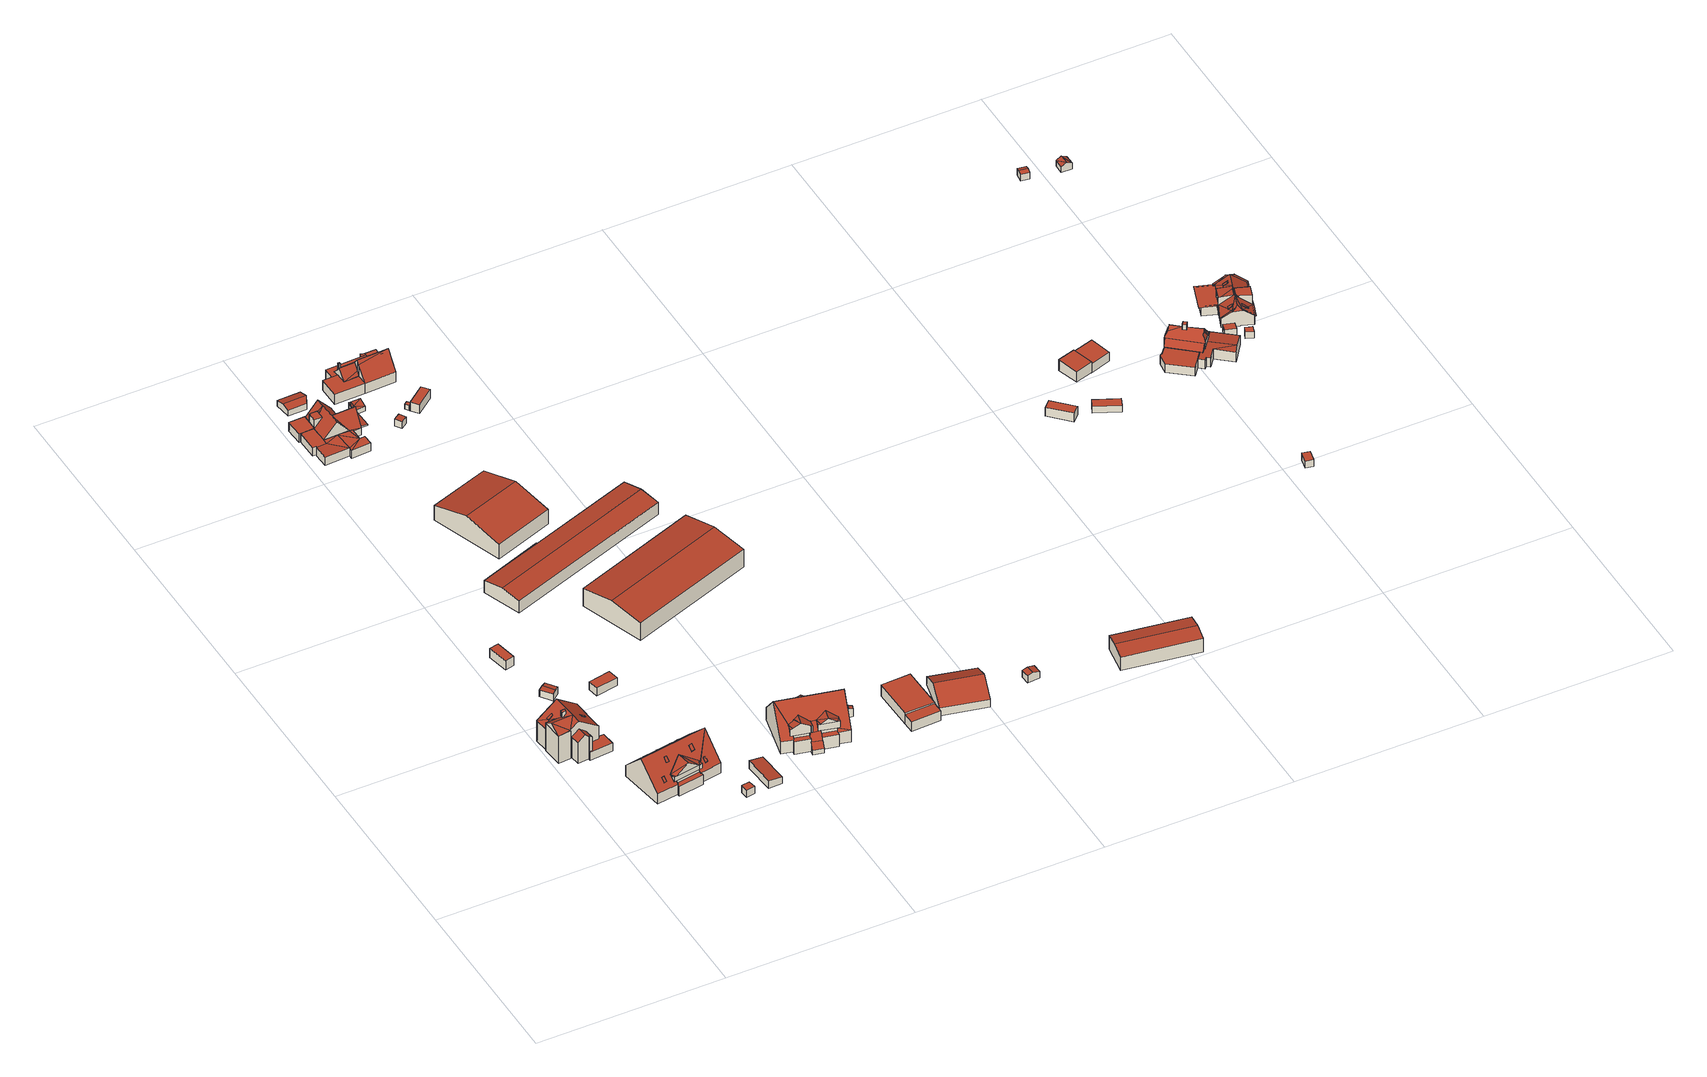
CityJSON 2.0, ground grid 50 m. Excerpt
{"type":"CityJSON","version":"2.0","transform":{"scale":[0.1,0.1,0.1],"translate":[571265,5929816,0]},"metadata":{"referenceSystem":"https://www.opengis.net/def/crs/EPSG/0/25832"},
"CityObjects":{
"building1":{"type":"Building","attributes":{"Grundfläche 2D":"115.539252","Grundhöhe NN":"1.546"},"children":["building1-1","building1-2","building1-3"],"geometry":[{"type":"Solid","lod":"3","boundaries":[[[[0,1,2,3,4,5,6,7]],[[7,8,2,1,0]],[[9,10,5,4,3,2,11]],[[12,13,14]],[[13,10,14]],[[15,5,13]],[[5,10,13]],[[15,16,17,18,19,20,6,5]],[[21,22,23,24,25,26]],[[27,21,26,28,29]],[[8,11,2]],[[9,14,10]],[[27,29,30,31]],[[22,21,27,31,32]],[[23,22,32,33]],[[24,23,33,34]],[[25,24,34,35]],[[7,6,20,36,37]],[[8,7,37,38]],[[11,8,38,39,9]],[[14,9,39,40]],[[12,14,40,41]],[[13,12,41,42]],[[28,26,25,35,43,18,17,16,15,13,42,30,29]],[[20,19,18,43,36]],[[32,31,30,42,41,40,39,38,37,36,43,35,34,33]]]],"semantics":{"surfaces":[{"type":"RoofSurface"},{"type":"WallSurface"},{"type":"GroundSurface"}],"values":[[0,0,0,0,0,0,0,0,0,0,1,1,1,1,1,1,1,1,1,1,1,1,1,1,1,2]]}}]},
"building1-1":{"type":"BuildingInstallation","parents":["building1"],"geometry":[{"type":"MultiSurface","lod":"3","boundaries":[[[44,45,46,47,48]],[[45,44,49]],[[47,46,50,51]],[[48,47,51,52]],[[53,49,44,48,52,0]],[[50,46,45,49,53,1]]],"semantics":{"surfaces":[{"type":"RoofSurface"},{"type":"WallSurface"}],"values":[0,0,1,1,1,1]}}]},
"building1-2":{"type":"BuildingInstallation","parents":["building1"],"geometry":[{"type":"MultiSurface","lod":"3","boundaries":[[[54,55,56,57,58,59]],[[60,57,56,55,61,3]],[[62,59,58,57,60,4]],[[54,59,62,63]],[[55,54,63,61]]],"semantics":{"surfaces":[{"type":"RoofSurface"},{"type":"WallSurface"}],"values":[0,1,1,1,1]}}]},
"building1-3":{"type":"BuildingInstallation","parents":["building1"],"geometry":[{"type":"MultiSurface","lod":"3","boundaries":[[[64,65,66,67]],[[66,65,68,69]],[[67,66,69,70]],[[64,67,70,71]],[[65,64,71,68]]],"semantics":{"surfaces":[{"type":"RoofSurface"},{"type":"WallSurface"}],"values":[0,1,1,1,1]}}]},
"building2":{"type":"Building","attributes":{"Grundfläche 2D":"18.364004","Grundhöhe NN":"1.469"},"geometry":[{"type":"Solid","lod":"3","boundaries":[[[[72,73,74,75,76,77,78,79,80]],[[74,73,81,43]],[[75,74,43,35]],[[76,75,35,34]],[[77,76,34,33]],[[78,77,33,32]],[[79,78,32,82]],[[80,79,82,83]],[[72,80,83,84]],[[73,72,84,81]],[[81,84,83,82,32,33,34,35,43]]]],"semantics":{"surfaces":[{"type":"RoofSurface"},{"type":"WallSurface"},{"type":"GroundSurface"}],"values":[[0,1,1,1,1,1,1,1,1,1,2]]}}]},
"building3":{"type":"Building","attributes":{"Grundfläche 2D":"9.549554","Grundhöhe NN":"1.867"},"geometry":[{"type":"Solid","lod":"3","boundaries":[[[[85,86,87,88]],[[89,85,88,90]],[[90,88,87,91,92]],[[89,90,92,93]],[[86,85,89,93,94]],[[87,86,94,91]],[[92,91,94,93]]]],"semantics":{"surfaces":[{"type":"RoofSurface"},{"type":"WallSurface"},{"type":"GroundSurface"}],"values":[[0,0,1,1,1,1,2]]}}]},
"building4":{"type":"Building","attributes":{"Grundfläche 2D":"14.581725","Grundhöhe NN":"1.845"},"geometry":[{"type":"Solid","lod":"3","boundaries":[[[[95,96,97,98]],[[99,100,98,97]],[[100,101,95,98]],[[101,102,96,95]],[[102,99,97,96]],[[102,101,100,99]]]],"semantics":{"surfaces":[{"type":"RoofSurface"},{"type":"WallSurface"},{"type":"GroundSurface"}],"values":[[0,1,1,1,1,2]]}}]},
"building5":{"type":"Building","attributes":{"Grundfläche 2D":"237.957508","Grundhöhe NN":"1.272"},"children":["building5-1","building5-2","building5-3","building5-4","building5-5","building5-6","building5-7","building5-8","building5-9","building5-10"],"geometry":[{"type":"Solid","lod":"3","boundaries":[[[[103,104,105]],[[106,107,103]],[[103,107,104]],[[108,109,106]],[[109,107,106]],[[105,104,110,111,112,113]],[[114,115,116,117]],[[118,119,106,120,105,121,114,117,122,123,124]],[[125,118,124]],[[121,126,114]],[[127,114,126,128,129,130,131,132,133]],[[134,135,136,137,138,139,140,141,142]],[[104,107,109]],[[103,105,120]],[[103,120,106]],[[108,106,119]],[[108,119,118,130,104,109]],[[130,129,128,111,110,104]],[[128,126,112,111]],[[113,112,126,121]],[[121,105,113]],[[116,115,143,144]],[[122,117,116,144,145]],[[123,122,145,146,140,124]],[[124,140,139,125]],[[125,139,138,118]],[[118,138,137,130]],[[130,137,136,131]],[[147,127,133,132,131,136,135,148]],[[143,115,114,127,147]],[[141,140,146,149]],[[150,134,142,141,149,151]],[[135,134,150,148]],[[149,146,145,144,143,147,148,150,151]]]],"semantics":{"surfaces":[{"type":"RoofSurface"},{"type":"WallSurface"},{"type":"GroundSurface"}],"values":[[0,0,0,0,0,0,0,0,0,0,0,0,1,1,1,1,1,1,1,1,1,1,1,1,1,1,1,1,1,1,1,1,1,2]]}}]},
"building5-1":{"type":"BuildingInstallation","parents":["building5"],"geometry":[{"type":"MultiSurface","lod":"3","boundaries":[[[152,153,154,155]],[[153,152,156,157]],[[155,154,158,159]],[[152,155,159,156]],[[154,153,157,158]]],"semantics":{"surfaces":[{"type":"RoofSurface"},{"type":"WallSurface"}],"values":[0,1,1,1,1]}}]},
"building5-2":{"type":"BuildingInstallation","parents":["building5"],"geometry":[{"type":"MultiSurface","lod":"3","boundaries":[[[160,161,162,163,164,165]],[[166,167,162,161,160]],[[168,169,165,164,163]],[[169,166,160,165]],[[167,168,163,162]]],"semantics":{"surfaces":[{"type":"RoofSurface"},{"type":"WallSurface"}],"values":[0,1,1,1,1]}}]},
"building5-3":{"type":"BuildingInstallation","parents":["building5"],"geometry":[{"type":"MultiSurface","lod":"3","boundaries":[[[170,171,172,173,174,175]],[[172,171,176]],[[177,175,174,173,178,179]],[[170,175,177,180]],[[171,170,180,181]],[[176,171,181,171]],[[178,173,172,176,171,182]]],"semantics":{"surfaces":[{"type":"RoofSurface"},{"type":"WallSurface"}],"values":[0,0,1,1,1,1,1]}}]},
"building5-4":{"type":"BuildingInstallation","parents":["building5"],"geometry":[{"type":"MultiSurface","lod":"3","boundaries":[[[183,184,185,186]],[[186,185,187,188]],[[183,186,188,189]],[[184,183,189,190]],[[185,184,190,187]]],"semantics":{"surfaces":[{"type":"RoofSurface"},{"type":"WallSurface"}],"values":[0,1,1,1,1]}}]},
"building5-5":{"type":"BuildingInstallation","parents":["building5"],"geometry":[{"type":"MultiSurface","lod":"3","boundaries":[[[191,192,193,194]],[[194,193,195,196]],[[191,194,196,197]],[[192,191,197,198]],[[193,192,198,195]]],"semantics":{"surfaces":[{"type":"RoofSurface"},{"type":"WallSurface"}],"values":[0,1,1,1,1]}}]},
"building5-6":{"type":"BuildingInstallation","parents":["building5"],"geometry":[{"type":"MultiSurface","lod":"3","boundaries":[[[199,200,201,202]],[[199,202,203,204]],[[202,201,205,203]],[[200,199,204,206]],[[201,200,206,205]]],"semantics":{"surfaces":[{"type":"RoofSurface"},{"type":"WallSurface"}],"values":[0,1,1,1,1]}}]},
"building5-7":{"type":"BuildingInstallation","parents":["building5"],"geometry":[{"type":"MultiSurface","lod":"3","boundaries":[[[207,208,209,210]],[[210,209,211,212]],[[207,210,212,213]],[[208,207,213,214]],[[209,208,214,211]]],"semantics":{"surfaces":[{"type":"RoofSurface"},{"type":"WallSurface"}],"values":[0,1,1,1,1]}}]},
"building5-8":{"type":"BuildingInstallation","parents":["building5"],"geometry":[{"type":"MultiSurface","lod":"3","boundaries":[[[215,216,217,218]],[[216,215,219,220]],[[218,217,221,222]],[[215,218,222,219]],[[217,216,220,221]]],"semantics":{"surfaces":[{"type":"RoofSurface"},{"type":"WallSurface"}],"values":[0,1,1,1,1]}}]},
"building5-9":{"type":"BuildingInstallation","parents":["building5"],"geometry":[{"type":"MultiSurface","lod":"3","boundaries":[[[223,224,225,226]],[[226,225,227,228]],[[223,226,228,229]],[[224,223,229,230]],[[225,224,230,227]]],"semantics":{"surfaces":[{"type":"RoofSurface"},{"type":"WallSurface"}],"values":[0,1,1,1,1]}}]},
"building5-10":{"type":"BuildingInstallation","parents":["building5"],"geometry":[{"type":"MultiSurface","lod":"3","boundaries":[[[231,232,233,234,235,236]],[[233,232,237,234]],[[234,238,234,233]],[[238,239,235,234]],[[239,240,236,235]],[[240,237,232,231,236]]],"semantics":{"surfaces":[{"type":"RoofSurface"},{"type":"WallSurface"}],"values":[0,1,1,1,1,1]}}]},
"building6":{"type":"Building","attributes":{"Grundfläche 2D":"4.832749","Grundhöhe NN":"1.518"},"geometry":[{"type":"Solid","lod":"3","boundaries":[[[[241,242,243,244]],[[245,246,244,243]],[[246,247,241,244]],[[247,248,242,241]],[[248,245,243,242]],[[248,247,246,245]]]],"semantics":{"surfaces":[{"type":"RoofSurface"},{"type":"WallSurface"},{"type":"GroundSurface"}],"values":[[0,1,1,1,1,2]]}}]},
"building7":{"type":"Building","attributes":{"Grundfläche 2D":"17.770337","Grundhöhe NN":"1.721"},"geometry":[{"type":"Solid","lod":"3","boundaries":[[[[249,250,251,252]],[[253,254,252,251]],[[254,255,249,252]],[[255,256,250,249]],[[256,253,251,250]],[[256,255,254,253]]]],"semantics":{"surfaces":[{"type":"RoofSurface"},{"type":"WallSurface"},{"type":"GroundSurface"}],"values":[[0,1,1,1,1,2]]}}]},
"building8":{"type":"Building","attributes":{"Grundfläche 2D":"31.387226","Grundhöhe NN":"1.456"},"geometry":[{"type":"Solid","lod":"3","boundaries":[[[[257,258,259,260]],[[261,262,260,259]],[[262,263,257,260]],[[263,264,258,257]],[[264,261,259,258]],[[264,263,262,261]]]],"semantics":{"surfaces":[{"type":"RoofSurface"},{"type":"WallSurface"},{"type":"GroundSurface"}],"values":[[0,1,1,1,1,2]]}}]},
"building9":{"type":"Building","attributes":{"Grundfläche 2D":"80.067555","Grundhöhe NN":"1.173"},"geometry":[{"type":"Solid","lod":"3","boundaries":[[[[265,266,267,268]],[[269,270,266]],[[270,267,266]],[[271,272,270]],[[272,273,270]],[[273,267,270]],[[272,274,275,273]],[[276,267,273]],[[276,277,278,267]],[[279,280,281,274,272,271,282]],[[283,266,265,268,284,285]],[[269,266,283,286]],[[271,270,269,286,287]],[[275,274,288,289]],[[273,275,289,290]],[[276,273,290,291]],[[277,276,291,292]],[[278,277,292,293]],[[267,278,293,294]],[[268,267,294,284]],[[271,272,271,287,295,282]],[[279,282,295,296]],[[280,279,296,297]],[[281,280,297,298]],[[281,298,288,274]],[[286,283,285,284,294,293,292,291,290,289,288,298,297,296,295,287]]]],"semantics":{"surfaces":[{"type":"RoofSurface"},{"type":"WallSurface"},{"type":"GroundSurface"}],"values":[[0,0,0,0,0,0,0,0,0,0,1,1,1,1,1,1,1,1,1,1,1,1,1,1,1,2]]}}]},
"building10":{"type":"Building","attributes":{"Grundfläche 2D":"99.636776","Grundhöhe NN":"1.221"},"children":["building10-1","building10-2"],"geometry":[{"type":"Solid","lod":"3","boundaries":[[[[299,300,301,302,303]],[[269,303,304]],[[305,306,302,301,307]],[[308,309,302,306,305]],[[309,308,271,304,303,302]],[[282,271,308]],[[310,311,269]],[[269,311,312,303]],[[313,314,299,312]],[[299,303,312]],[[315,316,317,318,319,320,321,322]],[[307,301,300,323,324]],[[271,282,295,287]],[[269,304,271,287,286]],[[310,269,286,283]],[[311,310,283,325]],[[314,313,312,311,325,326,327]],[[299,314,327,328]],[[300,299,328,323]],[[319,307,324,329,320]],[[321,320,329,330]],[[322,321,330,331]],[[315,322,331,295,282,316]],[[316,282,308,317]],[[318,317,308,305]],[[318,305,307,319]],[[331,330,329,324,323,328,327,326,325,283,286,287,295]]]],"semantics":{"surfaces":[{"type":"RoofSurface"},{"type":"WallSurface"},{"type":"GroundSurface"}],"values":[[0,0,0,0,0,0,0,0,0,0,0,1,1,1,1,1,1,1,1,1,1,1,1,1,1,1,2]]}}]},
"building10-1":{"type":"BuildingInstallation","parents":["building10"],"geometry":[{"type":"MultiSurface","lod":"3","boundaries":[[[332,333,334,306,335]],[[336,334,333,317,308]],[[306,335,306,334,336,309]],[[305,318,332,335]],[[333,332,318,305,308,317]]],"semantics":{"surfaces":[{"type":"RoofSurface"},{"type":"WallSurface"}],"values":[0,1,1,1,1]}}]},
"building10-2":{"type":"BuildingInstallation","parents":["building10"],"geometry":[{"type":"MultiSurface","lod":"3","boundaries":[[[337,338,339,340,341]],[[341,340,342,343]],[[337,341,343,344]],[[338,337,344,345]],[[340,339,338,345,342]],[[343,342,345,344]]],"semantics":{"surfaces":[{"type":"RoofSurface"},{"type":"WallSurface"},{"type":"OuterCeilingSurface"}],"values":[0,1,1,1,1,2]}}]},
"building11":{"type":"Building","attributes":{"Grundfläche 2D":"25.477534","Grundhöhe NN":"1.237"},"geometry":[{"type":"Solid","lod":"3","boundaries":[[[[346,347,348,349]],[[350,346,349,351]],[[349,348,352,353]],[[351,349,353,354]],[[350,351,354,355]],[[347,346,350,355,356]],[[348,347,356,352]],[[354,353,352,356,355]]]],"semantics":{"surfaces":[{"type":"RoofSurface"},{"type":"WallSurface"},{"type":"GroundSurface"}],"values":[[0,0,1,1,1,1,1,2]]}}]},
"building12":{"type":"Building","attributes":{"Grundfläche 2D":"347.294775","Grundhöhe NN":"1.758"},"geometry":[{"type":"Solid","lod":"3","boundaries":[[[[357,358,359,360]],[[361,358,357,362]],[[360,359,363,364]],[[362,357,360,364,365]],[[361,362,365,366]],[[363,359,358,361,366]],[[365,364,363,366]]]],"semantics":{"surfaces":[{"type":"RoofSurface"},{"type":"WallSurface"},{"type":"GroundSurface"}],"values":[[0,0,1,1,1,1,2]]}}]},
"building13":{"type":"Building","attributes":{"Grundfläche 2D":"234.987467","Grundhöhe NN":"0.964"},"children":["building13-1","building13-2","building13-3","building13-4","building13-5"],"geometry":[{"type":"Solid","lod":"3","boundaries":[[[[367,368,369]],[[370,371,368,367,372]],[[373,374,370,375,376,377,378,379]],[[370,374,380,381]],[[381,371,370]],[[382,383,384,385,386]],[[385,387,386]],[[388,389,387]],[[386,387,389]],[[390,382,391]],[[382,386,391]],[[392,393,394,395,396,397,398]],[[393,399,400,394]],[[394,400,396,395]],[[401,402,403,404,368,392,405,406,407]],[[381,380,374,373,387,385,384,383,408,409,410,411,393,392,368,371]],[[373,379,387]],[[412,413,414,387,379,415,416]],[[417,418,419,420,421,422,412,416]],[[418,423,419]],[[424,425,421,420]],[[410,426,427,428,411]],[[400,429,430,396]],[[430,431,397,396]],[[432,397,431]],[[433,419,434,435,436,401,407,437]],[[438,439,422,440,441,427]],[[391,386,389]],[[404,369,368]],[[372,367,369,404,403,423,418,376,375,370]],[[418,417,377,376]],[[417,416,378,377]],[[379,378,416,415]],[[388,387,414,413]],[[388,413,412,410,409,390,391,389]],[[383,382,390,409,408]],[[405,392,398,442,443]],[[397,432,444,445]],[[407,406,405,443,446]],[[436,435,403,402,401]],[[403,435,434,423]],[[434,419,423]],[[420,447,448,424]],[[425,424,448,449]],[[425,449,450,421]],[[439,412,422]],[[412,439,438,410]],[[410,438,426]],[[438,427,426]],[[411,428,427,451,452]],[[399,393,411,452,453]],[[400,399,453,454]],[[429,400,454,455]],[[432,431,430,429,455,444]],[[398,397,445,442]],[[420,419,433]],[[437,407,446,456]],[[437,456,447,420,433]],[[421,440,422]],[[440,421,450,457,441]],[[427,441,457,451]],[[451,457,450,449,448,447,456,446,443,442,445,444,455,454,453,452]]]],"semantics":{"surfaces":[{"type":"RoofSurface"},{"type":"WallSurface"},{"type":"GroundSurface"}],"values":[[0,0,0,0,0,0,0,0,0,0,0,0,0,0,0,0,0,0,0,0,0,0,0,0,0,0,0,1,1,1,1,1,1,1,1,1,1,1,1,1,1,1,1,1,1,1,1,1,1,1,1,1,1,1,1,1,1,1,1,1,1,2]]}}]},
"building13-1":{"type":"BuildingInstallation","parents":["building13"],"geometry":[{"type":"MultiSurface","lod":"3","boundaries":[[[458,459,460,461,462]],[[463,464,460,459]],[[464,465,461,460]],[[465,466,462,461]],[[459,458,462,466,467,463]]],"semantics":{"surfaces":[{"type":"RoofSurface"},{"type":"WallSurface"}],"values":[0,1,1,1,1]}}]},
"building13-2":{"type":"BuildingInstallation","parents":["building13"],"geometry":[{"type":"MultiSurface","lod":"3","boundaries":[[[468,469,470,471]],[[471,470,472,473]],[[468,471,473,474]],[[469,468,474,475]],[[470,469,475,472]]],"semantics":{"surfaces":[{"type":"RoofSurface"},{"type":"WallSurface"}],"values":[0,1,1,1,1]}}]},
"building13-3":{"type":"BuildingInstallation","parents":["building13"],"geometry":[{"type":"MultiSurface","lod":"3","boundaries":[[[476,477,478,479,480]],[[477,476,481]],[[482,483,479,478]],[[483,484,480,479]],[[484,395,485,481,476,480]],[[478,477,481,485,394,482]]],"semantics":{"surfaces":[{"type":"RoofSurface"},{"type":"WallSurface"}],"values":[0,0,1,1,1,1]}}]},
"building13-4":{"type":"BuildingInstallation","parents":["building13"],"geometry":[{"type":"MultiSurface","lod":"3","boundaries":[[[486,487,488,489]],[[489,488,490,491]],[[486,489,491,492]],[[487,486,492,493]],[[488,487,493,490]]],"semantics":{"surfaces":[{"type":"RoofSurface"},{"type":"WallSurface"}],"values":[0,1,1,1,1]}}]},
"building13-5":{"type":"BuildingInstallation","parents":["building13"],"geometry":[{"type":"MultiSurface","lod":"3","boundaries":[[[494,495,496,497]],[[495,494,498,499]],[[497,496,500,501]],[[494,497,501,498]],[[496,495,499,500]]],"semantics":{"surfaces":[{"type":"RoofSurface"},{"type":"WallSurface"}],"values":[0,1,1,1,1]}}]},
"building14":{"type":"Building","attributes":{"Grundfläche 2D":"0.859763","Grundhöhe NN":"1.323"},"geometry":[{"type":"Solid","lod":"3","boundaries":[[[[502,503,504]],[[505,502,504]],[[506,507,504,503]],[[507,508,505,504]],[[508,509,502,505]],[[509,506,503,502]],[[508,507,506,509]]]],"semantics":{"surfaces":[{"type":"RoofSurface"},{"type":"WallSurface"},{"type":"GroundSurface"}],"values":[[0,0,1,1,1,1,2]]}}]},
"building15":{"type":"Building","attributes":{"Grundfläche 2D":"520.741707","Grundhöhe NN":"1.710"},"geometry":[{"type":"Solid","lod":"3","boundaries":[[[[510,511,512]],[[513,514,515,511,510]],[[516,514,513,517]],[[511,515,518,519]],[[512,511,519,520]],[[510,512,520,521]],[[517,513,510,521,522]],[[516,517,522,523]],[[518,515,514,516,523]],[[522,521,520,519,518,523]]]],"semantics":{"surfaces":[{"type":"RoofSurface"},{"type":"WallSurface"},{"type":"GroundSurface"}],"values":[[0,0,0,1,1,1,1,1,1,2]]}}]},
"building16":{"type":"Building","attributes":{"Grundfläche 2D":"6.488832","Grundhöhe NN":"1.221"},"geometry":[{"type":"Solid","lod":"3","boundaries":[[[[503,524,504]],[[525,524,503]],[[525,503,526]],[[526,503,504,527,528]],[[525,526,528,529]],[[524,525,529,530]],[[504,524,530,527]],[[528,527,530,529]]]],"semantics":{"surfaces":[{"type":"RoofSurface"},{"type":"WallSurface"},{"type":"GroundSurface"}],"values":[[0,0,0,1,1,1,1,2]]}}]},
"building17":{"type":"Building","attributes":{"Grundfläche 2D":"3.986367","Grundhöhe NN":"1.066"},"geometry":[{"type":"Solid","lod":"3","boundaries":[[[[531,532,533,534]],[[535,536,534,533]],[[536,537,531,534]],[[537,538,532,531]],[[538,535,533,532]],[[538,537,536,535]]]],"semantics":{"surfaces":[{"type":"RoofSurface"},{"type":"WallSurface"},{"type":"GroundSurface"}],"values":[[0,1,1,1,1,2]]}}]},
"building18":{"type":"Building","attributes":{"Grundfläche 2D":"2.868084","Grundhöhe NN":"0.964"},"geometry":[{"type":"Solid","lod":"3","boundaries":[[[[539,540,541,542]],[[543,540,539,544]],[[542,541,545,546]],[[544,539,542,546,547]],[[543,544,547,548]],[[545,541,540,543,548]],[[546,545,548,547]]]],"semantics":{"surfaces":[{"type":"RoofSurface"},{"type":"WallSurface"},{"type":"GroundSurface"}],"values":[[0,0,1,1,1,1,2]]}}]},
"building19":{"type":"Building","attributes":{"Grundfläche 2D":"649.363689","Grundhöhe NN":"1.702"},"geometry":[{"type":"Solid","lod":"3","boundaries":[[[[549,550,551,552]],[[553,550,549,554]],[[552,551,555,556]],[[554,549,552,556,557]],[[553,554,557,558]],[[555,551,550,553,558]],[[557,556,555,558]]]],"semantics":{"surfaces":[{"type":"RoofSurface"},{"type":"WallSurface"},{"type":"GroundSurface"}],"values":[[0,0,1,1,1,1,2]]}}]},
"building20":{"type":"Building","attributes":{"Grundfläche 2D":"140.770037","Grundhöhe NN":"1.112"},"children":["building20-1"],"geometry":[{"type":"Solid","lod":"3","boundaries":[[[[559,560,561]],[[562,563,559,564,565,566,567,568,569]],[[563,570,560,559]],[[567,571,572,568]],[[571,573,572]],[[574,562,575,576]],[[569,575,562]],[[576,577,578,579,580,581,582,583]],[[584,585,586,587,588,589]],[[590,591,592,593]],[[594,595,590,593,596]],[[572,569,568]],[[575,569,572,573]],[[581,580,579,578,571,567,566,565,564,559,561,586,585]],[[571,578,577,573]],[[573,577,576,575]],[[574,576,597,598]],[[599,594,570,563,562,574,598,600]],[[587,586,561,560,570,594,596]],[[601,582,581,585,584,602]],[[583,582,601,603]],[[576,583,603,597]],[[587,596,593,588]],[[604,589,588,593,592,605]],[[584,589,604,602]],[[591,590,606,607]],[[592,591,607,605]],[[595,594,599,608]],[[590,595,608,606]],[[605,607,606,608,599,600,598,597,603,601,602,604]]]],"semantics":{"surfaces":[{"type":"RoofSurface"},{"type":"WallSurface"},{"type":"GroundSurface"}],"values":[[0,0,0,0,0,0,0,0,0,0,0,1,1,1,1,1,1,1,1,1,1,1,1,1,1,1,1,1,1,2]]}}]},
"building20-1":{"type":"BuildingInstallation","parents":["building20"],"geometry":[{"type":"MultiSurface","lod":"3","boundaries":[[[609,610,611,612]],[[564,565,566,610,609]],[[566,613,611,610]],[[612,611,613,614]],[[614,564,609,612]]],"semantics":{"surfaces":[{"type":"RoofSurface"},{"type":"WallSurface"}],"values":[0,1,1,1,1]}}]},
"building21":{"type":"Building","attributes":{"Grundfläche 2D":"1.103162","Grundhöhe NN":"1.159"},"geometry":[{"type":"Solid","lod":"3","boundaries":[[[[615,616,617,618]],[[619,620,618,617]],[[620,621,615,618]],[[621,622,616,615]],[[622,619,617,616]],[[622,621,620,619]]]],"semantics":{"surfaces":[{"type":"RoofSurface"},{"type":"WallSurface"},{"type":"GroundSurface"}],"values":[[0,1,1,1,1,2]]}}]},
"building22":{"type":"Building","attributes":{"Grundfläche 2D":"14.733880","Grundhöhe NN":"1.189"},"geometry":[{"type":"Solid","lod":"3","boundaries":[[[[623,624,625,626]],[[627,628,626,625]],[[628,629,623,626]],[[629,630,624,623]],[[630,627,625,624]],[[630,629,628,627]]]],"semantics":{"surfaces":[{"type":"RoofSurface"},{"type":"WallSurface"},{"type":"GroundSurface"}],"values":[[0,1,1,1,1,2]]}}]},
"building23":{"type":"Building","attributes":{"Grundfläche 2D":"113.498863","Grundhöhe NN":"0.797"},"geometry":[{"type":"Solid","lod":"3","boundaries":[[[[631,632,633,634]],[[635,636,637,638]],[[631,634,639,640]],[[632,631,640,641]],[[633,632,641,642]],[[638,637,643,644]],[[638,644,639,634,635]],[[635,634,633,636]],[[636,633,642,643,637]],[[642,641,640,639,644,643]]]],"semantics":{"surfaces":[{"type":"RoofSurface"},{"type":"WallSurface"},{"type":"GroundSurface"}],"values":[[0,0,1,1,1,1,1,1,1,2]]}}]},
"building24":{"type":"Building","attributes":{"Grundfläche 2D":"142.416086","Grundhöhe NN":"0.797"},"geometry":[{"type":"Solid","lod":"3","boundaries":[[[[645,646,647,648]],[[649,645,648,650]],[[650,648,647,651,652]],[[649,650,652,653]],[[646,645,649,653,654]],[[647,646,654,651]],[[652,651,654,653]]]],"semantics":{"surfaces":[{"type":"RoofSurface"},{"type":"WallSurface"},{"type":"GroundSurface"}],"values":[[0,0,1,1,1,1,2]]}}]},
"building25":{"type":"Building","attributes":{"Grundfläche 2D":"7.965812","Grundhöhe NN":"0.968"},"geometry":[{"type":"Solid","lod":"3","boundaries":[[[[655,656,657,658]],[[659,655,658,660]],[[660,658,657,661,662]],[[659,660,662,663]],[[656,655,659,663,664]],[[657,656,664,661]],[[662,661,664,663]]]],"semantics":{"surfaces":[{"type":"RoofSurface"},{"type":"WallSurface"},{"type":"GroundSurface"}],"values":[[0,0,1,1,1,1,2]]}}]},
"building26":{"type":"Building","attributes":{"Grundfläche 2D":"166.358380","Grundhöhe NN":"0.990"},"geometry":[{"type":"Solid","lod":"3","boundaries":[[[[665,666,667,668]],[[669,666,665,670]],[[668,667,671,672]],[[670,665,668,672,673]],[[669,670,673,674]],[[671,667,666,669,674]],[[672,671,674,673]]]],"semantics":{"surfaces":[{"type":"RoofSurface"},{"type":"WallSurface"},{"type":"GroundSurface"}],"values":[[0,0,1,1,1,1,2]]}}]},
"building27":{"type":"Building","attributes":{"Grundfläche 2D":"17.871592","Grundhöhe NN":"1.678"},"geometry":[{"type":"Solid","lod":"3","boundaries":[[[[675,676,677,678]],[[679,680,678,677]],[[680,681,675,678]],[[681,682,676,675]],[[682,679,677,676]],[[682,681,680,679]]]],"semantics":{"surfaces":[{"type":"RoofSurface"},{"type":"WallSurface"},{"type":"GroundSurface"}],"values":[[0,1,1,1,1,2]]}}]},
"building28":{"type":"Building","attributes":{"Grundfläche 2D":"17.226456","Grundhöhe NN":"1.432"},"geometry":[{"type":"Solid","lod":"3","boundaries":[[[[683,684,685,686]],[[687,688,686,685]],[[688,689,683,686]],[[689,690,684,683]],[[690,687,685,684]],[[690,689,688,687]]]],"semantics":{"surfaces":[{"type":"RoofSurface"},{"type":"WallSurface"},{"type":"GroundSurface"}],"values":[[0,1,1,1,1,2]]}}]},
"building29":{"type":"Building","attributes":{"Grundfläche 2D":"29.354498","Grundhöhe NN":"1.539"},"geometry":[{"type":"Solid","lod":"3","boundaries":[[[[691,692,693,694]],[[695,696,694,693]],[[696,697,691,694]],[[697,698,692,691]],[[698,695,693,692]],[[698,697,696,695]]]],"semantics":{"surfaces":[{"type":"RoofSurface"},{"type":"WallSurface"},{"type":"GroundSurface"}],"values":[[0,1,1,1,1,2]]}}]},
"building30":{"type":"Building","attributes":{"Grundfläche 2D":"34.353123","Grundhöhe NN":"1.433"},"geometry":[{"type":"Solid","lod":"3","boundaries":[[[[699,700,701,702]],[[703,704,702,701]],[[704,705,699,702]],[[705,706,700,699]],[[706,703,701,700]],[[706,705,704,703]]]],"semantics":{"surfaces":[{"type":"RoofSurface"},{"type":"WallSurface"},{"type":"GroundSurface"}],"values":[[0,1,1,1,1,2]]}}]},
"building31":{"type":"Building","attributes":{"Grundfläche 2D":"6.315792","Grundhöhe NN":"1.156"},"geometry":[{"type":"Solid","lod":"3","boundaries":[[[[707,708,709,710]],[[711,712,710,709]],[[712,713,707,710]],[[713,714,708,707]],[[714,711,709,708]],[[714,713,712,711]]]],"semantics":{"surfaces":[{"type":"RoofSurface"},{"type":"WallSurface"},{"type":"GroundSurface"}],"values":[[0,1,1,1,1,2]]}}]},
"building32":{"type":"Building","attributes":{"Grundfläche 2D":"116.112830","Grundhöhe NN":"1.436"},"children":["building32-1"],"geometry":[{"type":"Solid","lod":"3","boundaries":[[[[715,716,717,718]],[[715,718,719,720]],[[715,721,722]],[[715,720,721]],[[723,718,717]],[[724,720,719,718,725,726,727]],[[720,728,721]],[[729,726,725]],[[730,731,729]],[[726,729,731,732]],[[733,734,735,736,737]],[[738,728,720,724,731,730,735,734,739]],[[724,727,731]],[[739,740,741,738]],[[722,721,740]],[[721,741,740]],[[742,743,744,745,746,747,748]],[[732,727,726]],[[731,727,732]],[[741,728,738]],[[721,728,741]],[[716,715,749,750]],[[723,717,716,750,751]],[[718,723,751,752]],[[725,718,752,753]],[[754,730,729,725,753,755]],[[735,730,754,756]],[[736,735,756,757]],[[758,759,733,737,736,757,744,743]],[[734,733,759,760]],[[739,734,760,761]],[[722,740,739,761,762]],[[715,722,762,749]],[[745,744,757,763]],[[746,745,763,764]],[[747,746,764,765]],[[748,747,765,766]],[[742,748,766,767]],[[743,742,767,758]],[[755,753,752,751,750,749,762,761,760,759,758,767,766,765,764,763,757,756,754]]]],"semantics":{"surfaces":[{"type":"RoofSurface"},{"type":"WallSurface"},{"type":"GroundSurface"}],"values":[[0,0,0,0,0,0,0,0,0,0,0,0,0,0,0,0,0,1,1,1,1,1,1,1,1,1,1,1,1,1,1,1,1,1,1,1,1,1,1,2]]}}]},
"building32-1":{"type":"BuildingInstallation","parents":["building32"],"geometry":[{"type":"MultiSurface","lod":"3","boundaries":[[[768,769,770,771,772,773]],[[774,719,724,775,776,771,770,769,768]],[[776,777,772,771]],[[772,777,720,778,773]],[[778,774,768,773]]],"semantics":{"surfaces":[{"type":"RoofSurface"},{"type":"WallSurface"}],"values":[0,1,1,1,1]}}]},
"building33":{"type":"Building","attributes":{"Grundfläche 2D":"55.016357","Grundhöhe NN":"1.331"},"geometry":[{"type":"Solid","lod":"3","boundaries":[[[[779,780,781,782,783,784,785,786,787]],[[788,789,790,791,792,784,783,793,794,733,737]],[[795,784,792]],[[780,779,796,797]],[[781,780,797,798]],[[782,781,798,799]],[[793,783,782,799,800]],[[794,793,800,801]],[[733,794,801,802]],[[737,733,802,803]],[[788,737,803,804]],[[789,788,804,805]],[[790,789,805,806]],[[791,790,806,807]],[[792,791,807,808]],[[795,792,808,809]],[[785,784,795,809,810]],[[787,786,785,810,811]],[[779,787,811,796]],[[799,798,797,796,811,810,809,808,807,806,805,804,803,802,801,800]]]],"semantics":{"surfaces":[{"type":"RoofSurface"},{"type":"WallSurface"},{"type":"GroundSurface"}],"values":[[0,0,0,1,1,1,1,1,1,1,1,1,1,1,1,1,1,1,1,2]]}}]},
"building34":{"type":"Building","attributes":{"Grundfläche 2D":"5.801605","Grundhöhe NN":"1.315"},"geometry":[{"type":"Solid","lod":"3","boundaries":[[[[812,813,814,815]],[[816,817,815,814]],[[817,818,812,815]],[[818,819,813,812]],[[819,816,814,813]],[[819,818,817,816]]]],"semantics":{"surfaces":[{"type":"RoofSurface"},{"type":"WallSurface"},{"type":"GroundSurface"}],"values":[[0,1,1,1,1,2]]}}]},
"building35":{"type":"Building","attributes":{"Grundfläche 2D":"3.487359","Grundhöhe NN":"1.315"},"geometry":[{"type":"Solid","lod":"3","boundaries":[[[[820,821,822,823]],[[824,825,823,822]],[[825,826,820,823]],[[826,827,821,820]],[[827,824,822,821]],[[827,826,825,824]]]],"semantics":{"surfaces":[{"type":"RoofSurface"},{"type":"WallSurface"},{"type":"GroundSurface"}],"values":[[0,1,1,1,1,2]]}}]},
"building36":{"type":"Building","attributes":{"Grundfläche 2D":"5.382058","Grundhöhe NN":"0.693"},"geometry":[{"type":"Solid","lod":"3","boundaries":[[[[828,829,830,831]],[[832,828,831,833]],[[833,831,830,834,835]],[[832,833,835,836]],[[829,828,832,836,837]],[[830,829,837,834]],[[835,834,837,836]]]],"semantics":{"surfaces":[{"type":"RoofSurface"},{"type":"WallSurface"},{"type":"GroundSurface"}],"values":[[0,0,1,1,1,1,2]]}}]},
"building37":{"type":"Building","attributes":{"Grundfläche 2D":"119.916186","Grundhöhe NN":"1.315"},"children":["building37-1","building37-2","building37-3","building37-4"],"geometry":[{"type":"Solid","lod":"3","boundaries":[[[[838,839,840]],[[841,839,838,842,843,844,845,846,847]],[[848,849,850,851,852,853,854,855]],[[855,856,857]],[[857,848,855]],[[858,859,860]],[[861,862,863,864,858,860,865]],[[859,866,867,860]],[[868,869,870,865,871,872]],[[873,840,874,864,863,862,861,865,870,869]],[[872,871,875,876,868]],[[869,868,876,875,877,878]],[[879,880,881,882,877,883,884]],[[885,886,887,888,889,890,873,869,878,877,882,881,880,879,884,891,892]],[[893,894,895,896,897,890,889,898,899,900,891,884,901,902,903]],[[896,895,894,904,895]],[[895,904,905,906,896]],[[907,908,897,896,906,905,909,910]],[[910,909,911,912]],[[913,914,915,916,910,912,911]],[[897,908,907,910,917,843]],[[842,838,890]],[[897,843,842,890]],[[890,838,840,873]],[[918,919,920,916,921,922,923,924,925,926,927,928]],[[874,840,839,841,847,858,864]],[[845,844,843,917,929]],[[930,859,858,847,846,845,929]],[[899,898,853,852]],[[888,887,856,855,854,853,898,889]],[[887,886,857,856]],[[886,885,848,857]],[[848,885,892,891,850,849]],[[899,852,851,850,891,900]],[[931,864,932,933,934,935,936]],[[937,938,939,940,941,882,878,942,876,872,870,861,931,936,943]],[[944,945,946,947,948,949,950,951,892,879,941,940,952]],[[953,947,946,954]],[[955,956,957,958,959,960,914,961,912,962,963,964,906,895,953,954,965]],[[920,910,916]],[[917,910,920,919]],[[917,919,918,929]],[[929,918,928,930]],[[934,930,966,935]],[[928,966,930]],[[921,916,915,914]],[[921,914,960,967,968]],[[969,968,967,970]],[[928,969,970,966]],[[944,952,940,939,938,937,943,936,935,966,970,967,960,959,958,957,956,955,965,954,946,945]],[[860,867,931,861,865]],[[872,871,865,870]],[[861,870,865]],[[871,872,876,875]],[[877,875,876,942,878]],[[883,877,882,941,879,884]],[[878,882,877]],[[891,884,879,892]],[[902,901,884,891,892,951,950,949,948,947,953,895,894,893,903]],[[895,904,894]],[[904,895,906,905]],[[911,909,905,906,964,963]],[[963,962,911]],[[912,911,962]],[[911,912,961,914,913]],[[934,933,932,859,930]],[[867,866,859]],[[867,859,864]],[[932,864,859]],[[931,867,864]],[[969,928,927,926,925,924,923,922,921,968]]]],"semantics":{"surfaces":[{"type":"RoofSurface"},{"type":"WallSurface"},{"type":"GroundSurface"}],"values":[[0,0,0,0,0,0,0,0,0,0,0,0,0,0,0,0,0,0,0,0,0,0,0,0,0,1,1,1,1,1,1,1,1,1,1,1,1,1,1,1,1,1,1,1,1,1,1,1,1,2,0,0,0,0,0,0,0,0,0,0,0,0,0,0,0,0,0,0,0,0,0]]}}]},
"building37-1":{"type":"BuildingInstallation","parents":["building37"],"geometry":[{"type":"MultiSurface","lod":"3","boundaries":[[[971,972,973,974]],[[975,973,972]],[[974,973,976,977]],[[976,973,975,862]],[[977,978,971,974]],[[971,978,863,972]],[[863,862,975,972]]],"semantics":{"surfaces":[{"type":"RoofSurface"},{"type":"WallSurface"}],"values":[0,0,1,1,1,1,1]}}]},
"building37-2":{"type":"BuildingInstallation","parents":["building37"],"geometry":[{"type":"MultiSurface","lod":"3","boundaries":[[[979,980,981,982,983,984]],[[983,982,985,986]],[[984,983,986,987]],[[988,980,979,984,987,907]],[[985,982,981,980,988,908]]],"semantics":{"surfaces":[{"type":"RoofSurface"},{"type":"WallSurface"}],"values":[0,1,1,1,1]}}]},
"building37-3":{"type":"BuildingInstallation","parents":["building37"],"geometry":[{"type":"MultiSurface","lod":"3","boundaries":[[[989,990,991,992]],[[990,989,993]],[[990,993,994,880]],[[991,990,880,995]],[[992,991,995,996]],[[994,993,989,992,996,881]]],"semantics":{"surfaces":[{"type":"RoofSurface"},{"type":"WallSurface"}],"values":[0,0,1,1,1,1]}}]},
"building37-4":{"type":"BuildingInstallation","parents":["building37"],"geometry":[{"type":"MultiSurface","lod":"3","boundaries":[[[997,998,999,1000,1001,1002]],[[1003,1004,997,1002]],[[1002,1001,1000,1005,1003]],[[1006,1005,1000,999]],[[1004,1007,1006,999,998,997]]],"semantics":{"surfaces":[{"type":"RoofSurface"},{"type":"WallSurface"}],"values":[0,1,1,1,1]}}]},
"building38":{"type":"Building","attributes":{"Grundfläche 2D":"7.500468","Grundhöhe NN":"1.000"},"geometry":[{"type":"Solid","lod":"3","boundaries":[[[[1008,1009,1010]],[[1011,1010,1012]],[[1008,1010,1011]],[[1011,1012,1013]],[[1012,1010,1009,1014,1015]],[[1013,1012,1015,1016]],[[1008,1011,1013,1016,1017]],[[1009,1008,1017,1014]],[[1015,1014,1017,1016]]]],"semantics":{"surfaces":[{"type":"RoofSurface"},{"type":"WallSurface"},{"type":"GroundSurface"}],"values":[[0,0,0,0,1,1,1,1,2]]}}]}
},
"vertices":[
[23,428,89],[26,424,91],[38,411,99],[47,403,105],[48,401,105],[66,385,117],[60,453,117],[5,448,78],[9,409,78],[7,408,99],[9,381,117],[9,409,99],[45,355,99],[45,357,99],[12,352,99],[68,359,117],[69,359,116],[88,361,102],[123,364,77],[122,370,77],[115,458,77],[71,333,93],[81,334,85],[82,334,85],[91,334,78],[88,361,78],[69,359,93],[52,331,78],[68,359,93],[49,357,78],[49,357,15],[52,331,15],[81,334,15],[82,334,15],[91,334,15],[88,361,15],[115,458,15],[5,448,15],[9,409,15],[7,408,15],[12,352,15],[45,355,15],[45,357,15],[123,364,15],
[23,428,90],[26,424,92],[35,425,99],[35,432,99],[22,431,90],[23,424,90],[35,425,98],[35,432,98],[22,431,89],[23,424,89],
[57,409,121],[47,408,121],[47,403,121],[47,401,121],[48,401,121],[57,402,121],[47,401,105],[47,408,105],[57,402,112],[57,409,112],
[105,401,89],[93,400,97],[94,393,97],[105,394,89],[93,400,96],[94,393,96],[105,394,88],[105,401,88],
[140,371,39],[122,370,39],[123,364,39],[88,361,39],[91,334,39],[82,334,39],[81,334,39],[82,328,39],[144,334,39],[122,370,15],[82,328,15],[144,334,15],[140,371,15],
[114,561,42],[125,570,40],[105,597,40],[94,589,42],[103,553,40],[82,581,40],[105,597,19],[82,581,19],[103,553,19],[125,570,19],
[58,704,45],[82,709,45],[71,766,45],[46,761,45],[71,766,18],[46,761,18],[58,704,18],[82,709,18],
[234,175,88],[272,144,64],[279,159,64],[196,145,64],[240,138,87],[199,132,64],[206,133,64],[274,144,64],[281,145,64],[279,153,64],[279,154,64],[322,210,108],[312,272,44],[130,243,44],[139,181,108],[206,133,50],[199,132,50],[234,175,87],[279,154,59],[149,118,44],[200,126,44],[206,127,44],[207,127,44],[279,153,59],[331,148,44],[281,145,50],[274,144,50],[272,144,50],[273,138,44],[275,138,44],[282,139,44],[276,131,42],[275,138,42],[273,138,42],[272,144,42],[206,133,42],[207,127,42],[206,127,42],[207,120,42],[208,120,42],[312,272,13],[130,243,13],[149,118,13],[206,127,13],[331,148,13],[275,138,13],[207,120,13],[276,131,13],[208,120,13],
[170,210,85],[162,208,85],[164,198,96],[172,199,96],[170,210,84],[162,208,84],[164,198,95],[172,199,95],
[175,240,56],[176,235,61],[177,229,67],[185,230,67],[184,234,63],[182,241,56],[175,240,55],[177,229,66],[185,230,66],[182,241,55],
[182,135,57],[180,144,66],[179,144,67],[173,143,66],[174,134,57],[174,133,57],[180,144,67],[174,133,56],[173,143,65],[174,134,56],[182,135,56],[180,144,65],[179,144,66],
[267,254,56],[269,243,67],[277,245,67],[274,256,56],[277,245,66],[274,256,55],[267,254,55],[269,243,66],
[290,218,96],[288,229,85],[280,228,84],[282,217,96],[280,228,83],[282,217,95],[290,218,95],[288,229,84],
[243,250,56],[246,239,67],[253,241,67],[251,252,56],[251,252,55],[243,250,55],[253,241,66],[246,239,66],
[205,167,85],[203,177,95],[196,175,95],[197,166,85],[196,175,94],[197,166,84],[205,167,84],[203,177,94],
[275,188,95],[266,186,94],[268,175,83],[277,177,84],[275,188,94],[266,186,93],[268,175,82],[277,177,83],
[213,246,56],[215,235,67],[223,236,67],[221,247,56],[223,236,66],[221,247,55],[213,246,55],[215,235,66],
[295,163,66],[291,162,66],[293,152,57],[293,152,56],[300,154,57],[298,163,66],[291,162,65],[293,152,55],[300,154,56],[298,163,65],
[342,40,37],[365,43,37],[362,64,37],[340,61,37],[362,64,15],[340,61,15],[342,40,15],[365,43,15],
[202,523,41],[262,533,41],[256,562,41],[197,551,41],[256,562,17],[197,551,17],[202,523,17],[262,533,17],
[433,131,34],[396,129,39],[402,44,39],[439,46,34],[402,44,15],[439,46,15],[433,131,15],[396,129,15],
[131,1609,38],[126,1609,38],[135,1575,37],[134,1609,38],[126,1611,38],[94,1610,38],[58,1608,38],[58,1594,38],[99,1557,36],[31,1593,38],[32,1553,36],[99,1547,36],[150,1550,36],[149,1576,37],[21,1654,38],[22,1596,38],[31,1596,38],[56,1655,38],[126,1609,12],[134,1609,12],[131,1609,12],[126,1611,12],[58,1608,12],[31,1593,12],[32,1553,12],[99,1557,12],[99,1547,12],[150,1550,12],[149,1576,12],[135,1575,12],[56,1655,12],[21,1654,12],[22,1596,12],[31,1596,12],
[127,1666,38],[126,1702,38],[91,1701,78],[92,1678,78],[93,1636,78],[94,1610,78],[57,1680,38],[79,1679,64],[57,1700,38],[57,1655,38],[79,1670,64],[126,1609,34],[157,1610,34],[157,1638,78],[156,1664,42],[156,1666,38],[21,1654,39],[56,1655,39],[57,1655,39],[57,1680,39],[57,1700,39],[57,1702,39],[15,1701,39],[17,1654,39],[126,1702,12],[57,1700,12],[157,1610,12],[156,1664,12],[156,1666,12],[127,1666,12],[57,1702,12],[15,1701,12],[17,1654,12],
[57,1680,64],[57,1655,64],[79,1655,64],[79,1680,64],[79,1655,63],
[176,1664,33],[156,1664,36],[157,1638,36],[157,1614,36],[177,1614,33],[157,1614,31],[177,1614,31],[176,1664,31],[156,1664,31],
[36,1769,36],[39,1749,30],[88,1751,30],[97,1771,36],[33,1793,30],[94,1794,30],[88,1751,12],[97,1771,12],[94,1794,12],[33,1793,12],[39,1749,12],
[356,1215,89],[197,1159,89],[231,1062,62],[390,1119,62],[162,1256,62],[322,1312,62],[231,1062,18],[390,1119,18],[322,1312,18],[162,1256,18],
[518,144,76],[517,163,74],[513,145,74],[539,139,88],[533,166,81],[520,144,77],[568,151,74],[546,169,88],[558,135,77],[561,134,75],[562,134,75],[565,133,74],[569,151,74],[543,168,86],[533,166,82],[633,130,74],[634,136,74],[633,136,74],[611,154,88],[604,125,88],[583,148,74],[579,131,74],[585,129,74],[630,119,74],[624,120,74],[501,208,118],[668,170,118],[643,193,98],[637,199,94],[596,238,62],[574,256,47],[515,270,47],[682,232,47],[623,246,47],[518,138,47],[519,143,54],[520,144,54],[513,145,54],[487,145,47],[512,139,47],[517,138,47],[633,130,67],[630,119,54],[624,120,55],[653,107,47],[585,129,55],[579,131,55],[579,134,59],[567,146,68],[565,133,54],[562,134,54],[561,134,54],[557,129,47],[555,121,39],[582,114,38],[584,123,47],[558,135,54],[552,107,24],[579,101,24],[624,120,54],[622,114,47],[629,112,47],[624,252,47],[600,257,62],[576,263,48],[575,263,47],[555,121,47],[558,135,47],[520,144,47],[519,143,47],[515,130,47],[624,120,47],[585,129,47],[582,114,47],[620,105,47],[515,270,10],[487,145,10],[575,263,10],[574,256,10],[517,138,10],[555,121,10],[552,107,10],[579,101,10],[582,114,10],[622,114,10],[653,107,10],[682,232,10],[623,246,10],[624,252,10],[515,130,10],[620,105,10],
[534,218,99],[540,217,99],[542,227,88],[534,228,88],[532,218,99],[540,217,98],[542,227,87],[534,228,87],[532,218,98],[534,218,98],
[618,237,59],[616,227,70],[625,224,71],[627,235,59],[625,224,70],[627,235,58],[618,237,58],[616,227,69],
[637,199,95],[643,193,99],[644,193,99],[646,203,88],[639,205,88],[636,195,99],[644,193,98],[646,203,87],[639,205,87],[636,195,98],
[571,220,88],[569,210,99],[577,208,99],[579,218,88],[577,208,98],[579,218,87],[571,220,87],[569,210,98],
[565,248,59],[563,239,70],[573,236,70],[575,246,59],[565,248,58],[563,239,69],[573,236,69],[575,246,58],
[174,1692,29],[181,1692,29],[181,1706,32],[175,1706,32],[181,1692,13],[181,1706,13],[175,1706,13],[174,1692,13],
[144,972,54],[315,1032,54],[314,1034,54],[163,920,63],[615,1081,63],[597,1131,54],[633,1030,54],[182,869,54],[597,1131,17],[315,1032,17],[314,1034,17],[144,972,17],[182,869,17],[633,1030,17],
[206,1706,32],[206,1681,27],[181,1680,27],[181,1706,12],[181,1680,12],[206,1681,12],[206,1706,12],
[270,1599,31],[259,1615,32],[242,1604,32],[253,1587,31],[242,1604,11],[253,1587,11],[270,1599,11],[259,1615,11],
[693,200,36],[690,187,36],[700,184,33],[703,197,33],[679,189,33],[683,202,33],[700,184,10],[703,197,10],[683,202,10],[679,189,10],
[355,737,87],[690,857,87],[659,942,71],[325,822,71],[721,770,71],[386,650,71],[659,942,17],[325,822,17],[386,650,17],[721,770,17],
[194,1801,51],[286,1813,41],[193,1811,41],[318,1779,85],[317,1804,51],[194,1796,57],[194,1796,58],[194,1792,63],[194,1789,68],[235,1790,68],[235,1776,85],[317,1814,41],[195,1766,42],[235,1776,52],[235,1768,42],[318,1742,41],[235,1768,76],[236,1739,41],[235,1768,41],[195,1766,41],[194,1789,41],[194,1792,41],[194,1796,41],[154,1795,41],[155,1737,41],[180,1796,39],[194,1796,39],[193,1811,39],[286,1813,39],[286,1831,39],[179,1827,39],[286,1837,38],[277,1840,38],[273,1830,38],[286,1831,38],[317,1814,38],[317,1838,38],[286,1813,38],[236,1739,11],[318,1742,11],[317,1814,11],[317,1804,11],[154,1795,11],[180,1796,11],[155,1737,11],[179,1827,11],[273,1830,11],[286,1837,11],[277,1840,11],[317,1838,11],
[194,1796,77],[194,1792,77],[198,1792,77],[198,1796,77],[198,1792,63],[198,1796,57],
[298,1636,27],[306,1642,27],[299,1651,27],[291,1645,27],[299,1651,12],[291,1645,12],[298,1636,12],[306,1642,12],
[299,1633,39],[314,1614,39],[361,1651,39],[346,1670,39],[361,1651,12],[346,1670,12],[299,1633,12],[314,1614,12],
[797,76,37],[875,79,37],[874,109,37],[796,107,37],[796,107,41],[874,109,41],[871,224,42],[793,222,42],[796,107,8],[797,76,8],[875,79,8],[874,109,8],[871,224,8],[793,222,8],
[1013,123,61],[1026,180,32],[906,208,32],[893,151,61],[999,67,32],[880,95,32],[906,208,8],[880,95,8],[999,67,8],[1026,180,8],
[1131,102,35],[1148,103,31],[1146,127,31],[1129,126,35],[1115,101,31],[1114,125,31],[1146,127,10],[1114,125,10],[1115,101,10],[1148,103,10],
[1535,46,59],[1333,79,59],[1327,38,51],[1529,7,51],[1340,119,51],[1541,88,51],[1327,38,10],[1529,7,10],[1541,88,10],[1340,119,10],
[1645,868,44],[1663,886,44],[1613,936,44],[1595,918,44],[1613,936,17],[1595,918,17],[1645,868,17],[1663,886,17],
[1762,850,34],[1772,873,34],[1709,902,34],[1699,880,34],[1709,902,14],[1699,880,14],[1762,850,14],[1772,873,14],
[1718,993,47],[1765,1007,47],[1748,1064,48],[1701,1050,48],[1748,1064,15],[1701,1050,15],[1718,993,15],[1765,1007,15],
[1821,1025,41],[1804,1081,43],[1748,1064,44],[1765,1007,41],[1748,1064,14],[1765,1007,14],[1821,1025,14],[1804,1081,14],
[2046,475,33],[2066,471,33],[2073,501,33],[2053,505,33],[2073,501,12],[2053,505,12],[2046,475,12],[2066,471,12],
[2049,965,58],[2060,978,42],[2057,981,42],[1976,1023,58],[1995,988,77],[2001,979,82],[2039,959,73],[2050,964,58],[1989,1038,42],[1993,985,82],[1975,1024,58],[1973,1012,71],[1968,1005,82],[2033,953,83],[1957,1003,58],[1949,994,58],[1962,998,71],[1968,1005,72],[2013,922,42],[2022,933,58],[1951,992,58],[1942,981,42],[2007,926,42],[2027,946,73],[2024,932,58],[2042,954,58],[2033,953,73],[1972,884,41],[2007,926,41],[1942,981,41],[1926,962,41],[1923,963,41],[1921,960,41],[1917,928,41],[2049,965,14],[2060,978,14],[1989,1038,14],[1976,1023,14],[1975,1024,14],[1949,994,14],[1957,1003,14],[1951,992,14],[1942,981,14],[2007,926,14],[2013,922,14],[2022,933,14],[2024,932,14],[2050,964,14],[1926,962,14],[1923,963,14],[1921,960,14],[1917,928,14],[1972,884,14],
[1997,990,92],[1995,988,92],[1990,982,92],[1990,981,92],[1998,975,92],[2004,984,92],[1997,990,75],[1990,982,77],[1990,981,77],[1998,975,77],[2004,984,75],
[2057,981,41],[2060,978,41],[2049,965,42],[2050,964,42],[2039,950,44],[2095,905,44],[2119,936,40],[2063,982,40],[2060,984,40],[1992,908,40],[2006,897,40],[2012,904,41],[2020,897,41],[2039,920,43],[2024,932,43],[2022,933,43],[2081,885,42],[2057,981,13],[2060,978,13],[2049,965,13],[2050,964,13],[2024,932,13],[2022,933,13],[2013,922,13],[2007,926,13],[1992,908,13],[2006,897,13],[2012,904,13],[2020,897,13],[2039,920,13],[2081,885,13],[2119,936,13],[2060,984,13],
[2100,978,33],[2127,970,33],[2133,990,33],[2106,998,33],[2133,990,13],[2106,998,13],[2100,978,13],[2127,970,13],
[2158,941,33],[2164,958,33],[2146,965,33],[2139,949,33],[2146,965,13],[2139,949,13],[2158,941,13],[2164,958,13],
[1945,1710,31],[1944,1699,27],[1966,1696,27],[1968,1706,31],[1947,1722,27],[1969,1719,27],[1966,1696,7],[1969,1719,7],[1947,1722,7],[1944,1699,7],
[2164,1061,71],[2129,1049,69],[2157,1040,71],[2123,1051,69],[2165,1062,71],[2168,1070,71],[2135,1081,69],[2133,1082,68],[2123,1053,68],[2122,1051,68],[2164,1031,72],[2168,1030,72],[2195,1020,71],[2204,1046,71],[2205,1048,71],[2169,1060,72],[2162,1039,72],[2161,1038,72],[2159,1032,72],[2163,1031,72],[2122,1051,45],[2123,1053,45],[2103,1008,41],[2131,1002,62],[2129,1014,58],[2129,1015,58],[2123,1051,46],[2131,997,63],[2119,1054,42],[2119,1052,42],[2146,1002,73],[2157,1033,73],[2134,1001,65],[2131,996,63],[2140,999,69],[2159,1039,73],[2129,1049,50],[2154,989,63],[2150,995,68],[2155,991,63],[2155,994,64],[2193,1016,44],[2177,1005,52],[2170,1001,56],[2157,993,62],[2184,980,41],[2198,1019,41],[2164,1031,68],[2163,1031,68],[2159,1032,71],[2161,1038,71],[2162,1039,71],[2167,1061,73],[2195,1020,43],[2194,1020,44],[2223,1101,43],[2196,1110,65],[2187,1107,70],[2183,1106,73],[2170,1069,73],[2169,1060,71],[2205,1048,43],[2204,1046,43],[2207,1047,41],[2224,1095,41],[2226,1100,41],[2196,1112,65],[2176,1119,65],[2181,1110,70],[2158,1096,58],[2160,1091,61],[2175,1117,65],[2149,1117,46],[2147,1127,42],[2148,1121,45],[2146,1125,42],[2145,1122,42],[2144,1119,42],[2144,1119,43],[2135,1081,46],[2133,1082,43],[2135,1081,43],[2149,1117,43],[2145,1122,43],[2146,1125,43],[2104,1140,43],[2078,1066,43],[2119,1052,43],[2119,1054,43],[2123,1053,43],[2124,1055,43],[2133,1082,44],[2124,1055,45],[2108,1010,44],[2124,1052,46],[2124,1053,46],[2125,1055,46],[2125,1055,13],[2108,1010,13],[2134,1001,13],[2150,995,13],[2151,995,13],[2182,984,13],[2182,984,44],[2151,995,67],[2131,1002,13],[2194,1021,13],[2220,1093,13],[2221,1095,13],[2221,1095,43],[2220,1093,43],[2204,1049,44],[2203,1046,44],[2194,1021,44],[2194,1020,13],[2221,1096,43],[2221,1096,13],[2181,1110,13],[2180,1110,13],[2158,1117,13],[2158,1118,13],[2148,1121,13],[2145,1122,13],[2148,1121,44],[2158,1118,52],[2158,1117,53],[2180,1110,70],[2187,1107,13],[2124,1055,13],[2109,1134,13],[2109,1134,43],[2086,1068,43],[2086,1068,13],
[2131,1022,59],[2129,1015,59],[2139,1011,66],[2141,1019,66],[2129,1014,59],[2139,1011,65],[2141,1019,65],[2131,1022,58],
[2158,1096,59],[2157,1092,59],[2160,1091,62],[2168,1088,67],[2170,1096,67],[2159,1099,59],[2168,1088,66],[2170,1096,66],[2159,1099,58],[2157,1092,58],
[2170,1001,57],[2177,1005,53],[2163,1011,64],[2160,1004,64],[2174,999,53],[2174,999,52],[2163,1011,63],[2160,1004,63],
[2188,1055,58],[2189,1058,58],[2190,1062,58],[2180,1065,66],[2179,1063,66],[2178,1059,66],[2178,1059,65],[2188,1055,57],[2180,1065,65],[2190,1062,57],[2189,1058,57],
[2069,1678,28],[2068,1705,28],[2054,1705,35],[2054,1678,35],[2040,1704,28],[2040,1678,28],[2068,1705,10],[2040,1704,10],[2040,1678,10],[2069,1678,10]
]}
